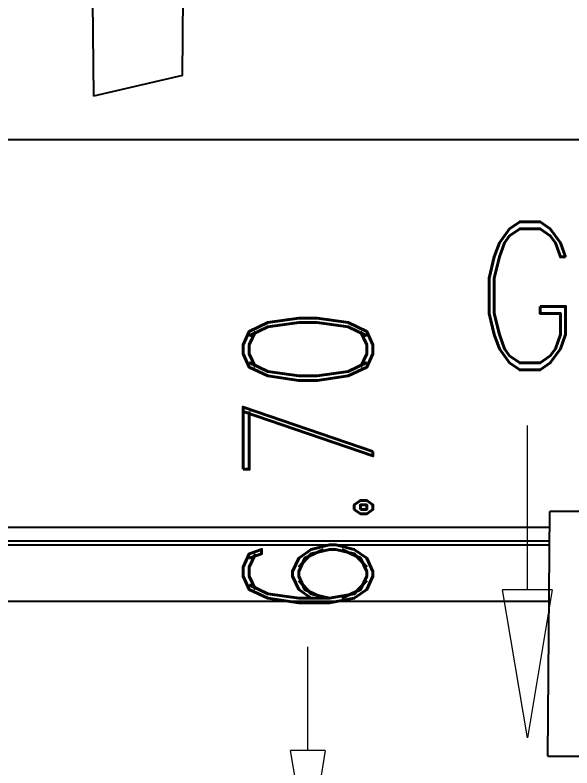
# Model space of a CAD drawing. Header units: millimetres. Extents: x -5407 to -45, y -6458 to 594.
# Drawn here: x -2258.96 to -2228.94, y -1861.25 to -1820.63 of the extents above; entities that cross this region are included whole.
import ezdxf

# ---------------------------------------------------------------- set-up
doc = ezdxf.new("R2010")
doc.units = ezdxf.units.MM
doc.layers.get('0').update_dxf_attribs({"linetype": 'CONTINUOUS'})
doc.layers.get('Defpoints').update_dxf_attribs({"linetype": 'CONTINUOUS'})
doc.layers.add('dim', color=3, linetype='CONTINUOUS', lineweight=9)
doc.styles.add('LongTou', font='romand.shx', dxfattribs={"width": 0.8, "bigfont": 'whgdtxt.shx'})
doc.dimstyles.new('YanXiu', dxfattribs={"dimtxt": 2.5, "dimasz": 2.2, "dimexe": 1, "dimexo": 0, "dimgap": 0.66, "dimtad": 0, "dimzin": 0, "dimdsep": 46, "dimtxsty": 'LongTou', "dimblk": 'CLOSEDBLANK', "dimcen": 0, "dimclrd": 256, "dimclre": 131, "dimclrt": 42, "dimadec": 0, "dimazin": 0, "dimtfac": 1, "dimtdec": 4, "dimtofl": 0, "dimtmove": 0, "dimatfit": 3, "dimldrblk": 'CLOSEDBLANK', "dimfxl": 0, "dimtolj": 1, "dimtzin": 0, "dimlwd": 0, "dimlwe": 0, "dimarcsym": 0})

# ---------------------------------------------------------------- blocks, each defined once
blk = doc.blocks.new('_ClosedBlank')
at = {"color": 0, "linetype": 'ByBlock', "lineweight": -2}
for p, q in [((-1, 0.1667), (0, 0)), ((-1, 0.1667), (-1, -0.1667)), ((0, 0), (-1, -0.1667))]:
    blk.add_line(p, q, dxfattribs=at)
blk = doc.blocks.new('*D34')
at = {"layer": 'Defpoints', "color": 0}
for p in [(-2243.063, -1942.958), (-2253.817, -1963.758), (-2243.063, -1963.758)]:
    blk.add_point(p, dxfattribs=at)
at = {"layer": 'dim', "lineweight": 5}
for p, q in [((-2253.817, -1937.358), (-2253.817, -1931.758)), ((-2253.817, -1969.358), (-2253.817, -1974.958))]:
    blk.add_line(p, q, dxfattribs=at)
at = {"layer": 'dim', "color": 131, "lineweight": 5}
for p, q in [((-2243.063, -1942.958), (-2255.216, -1942.958)), ((-2243.063, -1963.758), (-2255.216, -1963.758))]:
    blk.add_line(p, q, dxfattribs=at)
at = {"layer": 'dim', "lineweight": 5, "xscale": 5.600000000000001, "yscale": 5.600000000000001, "zscale": 5.600000000000001}
for p, rotation in [((-2253.817, -1942.958), 270), ((-2253.817, -1963.758), 90)]:
    blk.add_blockref('_ClosedBlank', p, dxfattribs=dict(at, rotation=rotation))
at = {"layer": 'dim', "color": 8, "insert": (-2253.817, -1953.358), "char_height": 7, "attachment_point": 5, "rotation": 90, "style": 'LongTou'}
blk.add_mtext('2.60', dxfattribs=at)
blk = doc.blocks.new('*D33')
at = {"layer": 'Defpoints', "color": 0}
for p in [(-2225.462, -1937.209), (-2246.262, -1946.158), (-2225.462, -1946.158)]:
    blk.add_point(p, dxfattribs=at)
at = {"layer": 'dim', "color": 131, "lineweight": 5}
for p, q in [((-2246.262, -1946.158), (-2246.262, -1935.81)), ((-2225.462, -1946.158), (-2225.462, -1935.81))]:
    blk.add_line(p, q, dxfattribs=at)
at = {"layer": 'dim', "lineweight": 5}
for p, q in [((-2251.862, -1937.209), (-2257.462, -1937.209)), ((-2219.862, -1937.209), (-2214.262, -1937.209))]:
    blk.add_line(p, q, dxfattribs=at)
at = {"layer": 'dim', "lineweight": 5, "xscale": 5.600000000000001, "yscale": 5.600000000000001, "zscale": 5.600000000000001}
blk.add_blockref('_ClosedBlank', (-2246.262, -1937.209), dxfattribs=at)
at = {"layer": 'dim', "lineweight": 5, "xscale": 5.600000000000001, "yscale": 5.600000000000001, "zscale": 5.600000000000001, "rotation": 180}
blk.add_blockref('_ClosedBlank', (-2225.462, -1937.209), dxfattribs=at)
at = {"layer": 'dim', "color": 8, "insert": (-2235.862, -1937.209), "char_height": 7, "attachment_point": 5, "style": 'LongTou'}
blk.add_mtext('2.60', dxfattribs=at)
blk = doc.blocks.new('*D23')
at = {"layer": 'Defpoints', "color": 0}
for p in [(-2209.28, -1809.184), (-2251.401, -1819.088), (-2188.091, -1850.17), (-2228.473, -1872.61), (-2200.507, -1872.61)]:
    blk.add_point(p, dxfattribs=at)
at = {"layer": 'dim', "color": 131, "lineweight": 5}
for p, q in [((-2209.28, -1809.184), (-2193.611, -1805.5)), ((-2200.507, -1872.61), (-2185.828, -1872.61))]:
    blk.add_line(p, q, dxfattribs=at)
at = {"layer": 'dim', "lineweight": 5}
for start, end in [(9.40441, 12.13126), (1.09953, 3.82638)]:
    blk.add_arc((-2479.044, -1872.61), 291.817, start, end, dxfattribs=at)
at = {"layer": 'dim', "lineweight": 5, "xscale": 5.600000000000001, "yscale": 5.600000000000001, "zscale": 5.600000000000001}
for p, rotation in [((-2194.973, -1805.821), 102.6810294799974), ((-2187.227, -1872.61), 270.549765096824)]:
    blk.add_blockref('_ClosedBlank', p, dxfattribs=dict(at, rotation=rotation))
at = {"layer": 'dim', "color": 42, "insert": (-2189.17, -1838.991), "char_height": 7, "attachment_point": 5, "rotation": 276.6154, "style": 'LongTou'}
blk.add_mtext('13.23°', dxfattribs=at)
blk = doc.blocks.new('*D21')
at = {"layer": 'Defpoints', "color": 0}
for p in [(-2243.171, -1865.91), (-2234.09, -1865.91), (-2234.207, -1872.61)]:
    blk.add_point(p, dxfattribs=at)
at = {"layer": 'dim', "lineweight": 5}
for p, q in [((-2243.171, -1860.31), (-2243.171, -1854.71)), ((-2243.171, -1878.21), (-2243.171, -1883.81))]:
    blk.add_line(p, q, dxfattribs=at)
at = {"layer": 'dim', "color": 131, "lineweight": 5}
for p, q in [((-2234.09, -1865.91), (-2244.57, -1865.91)), ((-2234.207, -1872.61), (-2244.57, -1872.61))]:
    blk.add_line(p, q, dxfattribs=at)
at = {"layer": 'dim', "lineweight": 5, "xscale": 5.600000000000001, "yscale": 5.600000000000001, "zscale": 5.600000000000001}
for p, rotation in [((-2243.171, -1865.91), 270), ((-2243.171, -1872.61), 90)]:
    blk.add_blockref('_ClosedBlank', p, dxfattribs=dict(at, rotation=rotation))
at = {"layer": 'dim', "color": 42, "insert": (-2243.171, -1844.777), "char_height": 7, "attachment_point": 5, "rotation": 90, "style": 'LongTou'}
blk.add_mtext('6.70', dxfattribs=at)
blk = doc.blocks.new('*D32')
at = {"layer": 'Defpoints', "color": 0}
for p in [(-2146.665, -1767.603), (-2141.756, -1788.48), (-2274.658, -1819.728)]:
    blk.add_point(p, dxfattribs=at)
at = {"layer": 'dim', "color": 131, "lineweight": 5}
for p, q in [((-2141.756, -1788.48), (-2146.985, -1766.241)), ((-2274.658, -1819.728), (-2279.887, -1797.488))]:
    blk.add_line(p, q, dxfattribs=at)
at = {"layer": 'dim', "lineweight": 5}
for p, q in [((-2152.116, -1768.884), (-2198.514, -1779.793)), ((-2274.115, -1797.568), (-2227.717, -1786.659))]:
    blk.add_line(p, q, dxfattribs=at)
at = {"layer": 'dim', "lineweight": 5, "xscale": 5.600000000000001, "yscale": 5.600000000000001, "zscale": 5.600000000000001}
for p, rotation in [((-2146.665, -1767.603), 13.23079457676443), ((-2279.566, -1798.85), 193.2307945767645)]:
    blk.add_blockref('_ClosedBlank', p, dxfattribs=dict(at, rotation=rotation))
at = {"layer": 'dim', "color": 42, "insert": (-2213.116, -1783.226), "char_height": 7, "attachment_point": 5, "rotation": 13.2308, "style": 'LongTou'}
blk.add_mtext('136.53', dxfattribs=at)
blk = doc.blocks.new('*D16')
at = {"layer": 'Defpoints', "color": 0}
for p in [(-2157.833, -1794.315), (-2261.089, -1805.606), (-2258.196, -1817.912)]:
    blk.add_point(p, dxfattribs=at)
at = {"layer": 'dim', "color": 131, "lineweight": 5}
for p, q in [((-2157.833, -1794.315), (-2161.047, -1780.647)), ((-2258.196, -1817.912), (-2261.41, -1804.244))]:
    blk.add_line(p, q, dxfattribs=at)
at = {"layer": 'dim', "lineweight": 5}
for p, q in [((-2166.178, -1783.291), (-2196.307, -1790.375)), ((-2255.638, -1804.325), (-2225.509, -1797.241))]:
    blk.add_line(p, q, dxfattribs=at)
at = {"layer": 'dim', "lineweight": 5, "xscale": 5.600000000000001, "yscale": 5.600000000000001, "zscale": 5.600000000000001}
for p, rotation in [((-2160.727, -1782.009), 13.23079457756161), ((-2261.089, -1805.606), 193.2307945775617)]:
    blk.add_blockref('_ClosedBlank', p, dxfattribs=dict(at, rotation=rotation))
at = {"layer": 'dim', "color": 42, "insert": (-2210.908, -1793.808), "char_height": 7, "attachment_point": 5, "rotation": 13.2308, "style": 'LongTou'}
blk.add_mtext('103.10', dxfattribs=at)

msp = doc.modelspace()

# ---------------------------------------------------------------- linework, layer by layer
at = {"color": 7}
for p, q in [((-2249.94, -1823.881), (-2249.895, -1818.734)), ((-2254.785, -1819.883), (-2254.74, -1825.009)), ((-2249.94, -1823.881), (-2254.74, -1825.009)), ((-2268.282, -1827.344), (-2094.398, -1827.344)), ((-2230.24, -1860.61), (-2230.125, -1847.41)), ((-2228.555, -1847.41), (-2230.125, -1847.41)), ((-2268.647, -1848.26), (-2230.132, -1848.26)), ((-2230.139, -1849.01), (-2267.228, -1849.01)), ((-2267.228, -1849.21), (-2230.141, -1849.21)), ((-2230.167, -1852.263), (-2267.198, -1852.263)), ((-2230.24, -1860.61), (-2228.44, -1860.61))]:
    msp.add_line(p, q, dxfattribs=at)
at = {"layer": 'dim'}
msp.add_lwpolyline([(-2231.34, -1851.635), (-2231.34, -1842.775)], dxfattribs=at)

# ---------------------------------------------------------------- block references
at = {"layer": 'dim', "xscale": 8, "yscale": 8, "zscale": 8, "rotation": 270}
msp.add_blockref('_ClosedBlank', (-2231.34, -1859.635), dxfattribs=at)

# ---------------------------------------------------------------- texts
at = {"layer": 'dim', "color": 42, "insert": (-2231.34, -1835.775), "char_height": 8, "attachment_point": 5, "style": 'LongTou'}
msp.add_mtext('G   ', dxfattribs=at)

# ---------------------------------------------------------------- dimensions: what is measured, and where the dimension line sits
at = {"layer": 'dim'}
for base, p1, p2, picture, middle in [((-5401.712, -6458.244), (-5273.719, -6406.119), (-5406.621, -6437.367), '*D32', (-326.021, 273.235)), ((-5287.287, -6420.241), (-5390.543, -6431.532), (-5290.181, -6407.935), '*D16', (-323.814, 262.654))]:
    dim = msp.add_linear_dim(base=base, p1=p1, p2=p2, dimstyle='YanXiu', override={"dimtxt": 7, "dimasz": 5.6, "dimexe": 1.3993, "dimgap": 1.3993}, dxfattribs=at)
    dim.commit()
    dim.dimension.update_dxf_attribs({"geometry": picture, "text_midpoint": middle, "dimtype": 160, "insert": (1887.094, 2056.462)})
for base, p1, p2, override, picture, middle in [((-364.306, 237.374), (-313.413, 183.852), (-341.379, 183.852), {"dimtxt": 7, "dimasz": 5.6, "dimexe": 1.3993, "dimgap": 1.3993}, '*D23', (-302.076, 217.47)), ((-338.368, 119.253), (-359.168, 110.304), (-338.368, 110.304), {"dimtxt": 7, "dimasz": 5.6, "dimexe": 1.3993, "dimgap": 1.3993, "dimlfac": 0.125, "dimclrt": 8}, '*D33', (-348.768, 119.253))]:
    dim = msp.add_linear_dim(base=base, p1=p1, p2=p2, dimstyle='YanXiu', override=override, dxfattribs=at)
    dim.commit()
    dim.dimension.update_dxf_attribs({"geometry": picture, "text_midpoint": middle, "dimtype": 160})
for base, p1, p2, override, picture, middle in [((-356.077, 190.552), (-347.113, 183.852), (-346.996, 190.552), {"dimtxt": 7, "dimasz": 5.6, "dimexe": 1.3993, "dimgap": 1.3993}, '*D21', (-356.077, 211.684)), ((-366.723, 92.703), (-355.968, 113.503), (-355.968, 92.703), {"dimtxt": 7, "dimasz": 5.6, "dimexe": 1.3993, "dimgap": 1.3993, "dimlfac": 0.125, "dimclrt": 8}, '*D34', (-366.723, 103.103))]:
    dim = msp.add_linear_dim(base=base, p1=p1, p2=p2, angle=90, dimstyle='YanXiu', override=override, dxfattribs=at)
    dim.commit()
    dim.dimension.update_dxf_attribs({"geometry": picture, "text_midpoint": middle, "dimtype": 160})

doc.saveas('drawing.dxf')
